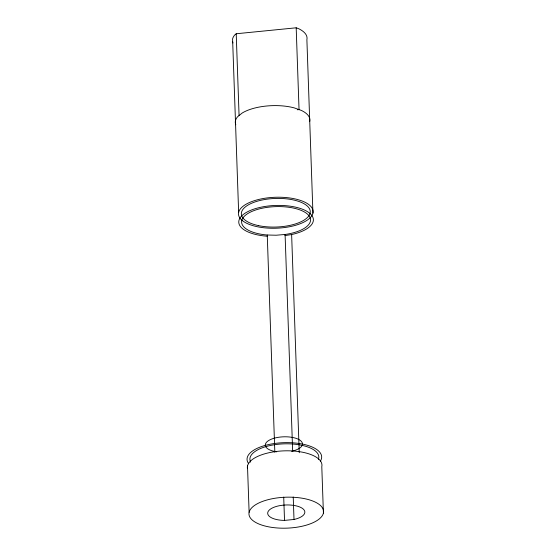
<?xml version="1.0" encoding="UTF-8"?>
<svg xmlns="http://www.w3.org/2000/svg" width="556" height="556" viewBox="0 0 556 556"><rect width="100%" height="100%" fill="white"/><g stroke="black" fill="none" stroke-linecap="round" stroke-linejoin="round"><path stroke-width="0.83" d="M312.938 213.115A37.328 15.478 -2 0 0 260.243 199.111A37.328 15.478 -2 0 0 254.196 225.993A37.328 15.478 -2 0 0 312.938 213.115L306.884 39.698A37.328 15.478 -2 0 0 298.468 28.613L296.188 27.8L236.217 33.756L234.757 34.945A37.328 15.478 -2 0 0 232.589 38.948L238.642 212.364M284.86 235.612L291.629 234.549A37.328 15.478 -2 0 0 303.847 209.779A37.328 15.478 -2 0 0 244.035 213.914A37.328 15.478 -2 0 0 267.332 236.23M294.006 519.464L284.526 520.409A18.591 7.708 -2 0 1 269.479 509.859A18.591 7.708 -2 0 1 299.489 506.877A18.591 7.708 -2 0 1 294.006 519.464L293.227 497.029M297.328 109.768L299.045 109.601L296.188 27.8M285.089 234.472L276.172 235.223L267.248 235.007A34.479 14.296 -2 0 1 247.788 213.567A34.479 14.296 -2 0 1 304.25 211.871A34.479 14.296 -2 0 1 285.089 234.472L292.651 450.916M323.411 513.056A37.328 15.478 -2 0 0 270.716 499.052A37.328 15.478 -2 0 0 264.67 525.934A37.328 15.478 -2 0 0 323.411 513.056L321.792 466.699A37.328 15.478 -2 0 0 285.207 450.826A37.328 15.478 -2 0 0 247.413 468.381M291.629 234.549L299.246 452.73M283.713 497.113L284.526 520.409M267.248 235.007L274.838 452.313M236.217 33.756L239.073 115.558M247.496 465.949L249.116 512.305M250.673 462.14A34.479 14.296 -2 0 1 283.358 443.876A34.479 14.296 -2 0 1 318.414 459.36M248.706 463.739A37.328 15.478 -2 0 1 283.789 442.673A37.328 15.478 -2 0 1 320.332 461.216M276.666 451.826A18.591 7.708 -2 0 1 269.048 440.296A18.591 7.708 -2 0 1 298.363 439.261A18.591 7.708 -2 0 1 291.629 451.298M235.807 124.78A37.328 15.478 -2 0 1 237.614 116.746L242.166 113.042A37.328 15.478 -2 0 1 294.187 107.871L301.324 110.415A37.328 15.478 -2 0 1 309.741 121.5M232.95 42.979A37.328 15.478 -2 0 1 232.498 41.38M258.644 225.646A34.479 14.296 -2 0 0 310.255 211.704A34.479 14.296 -2 0 0 258.477 200.876A34.479 14.296 -2 0 0 258.644 225.646"/></g></svg>
